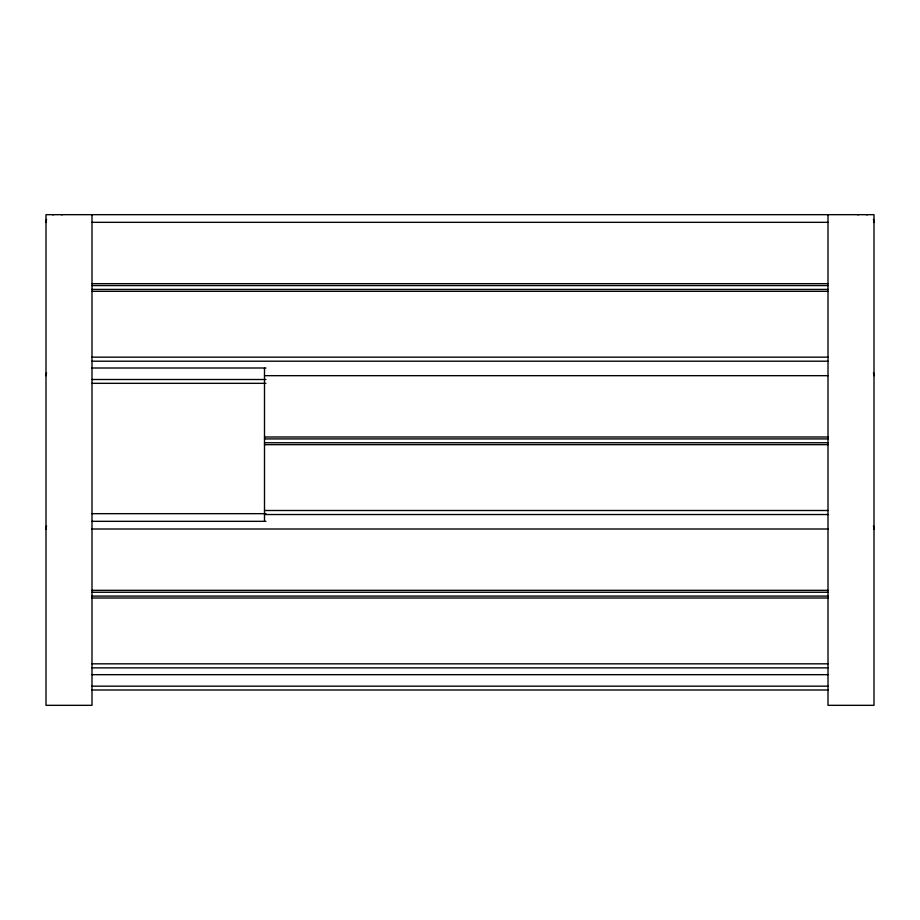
<?xml version="1.0" encoding="UTF-8"?>
<svg xmlns="http://www.w3.org/2000/svg" width="920" height="920" viewBox="0 0 920 920"><rect width="100%" height="100%" fill="white"/><g stroke="black" fill="none" stroke-linecap="round" stroke-linejoin="round"><path stroke-width="1.38" d="M92 222.329L828 222.329M92 283.67L828 283.67M92 285.579L828 285.579M92 289.42L828 289.42M92 291.329L828 291.329M92 357.167L828 357.167M92 361.203L828 361.203M92 368L265.938 368M264.5 375.671L828 375.671M92 379.5L265.938 379.5M92 383.329L265.938 383.329M264.5 437L828 437M264.5 438.921L828 438.921M264.5 442.75L828 442.75M264.5 444.671L828 444.671M264.5 510.496L828 510.496M92 513.67L265.938 513.67M264.5 514.533L828 514.533M92 521.329L265.938 521.329M92 529L828 529M92 590.33L828 590.33M92 592.25L828 592.25M92 596.08L828 596.08M92 598L828 598M92 663.826L828 663.826M92 667.874L828 667.874M92 674.67L828 674.67M92 686.17L828 686.17M92 690L828 690M828 214.67L828 705.329L874 705.329L874 214.67L46 214.67L46 705.329L92 705.329L92 214.67M264.5 368L264.5 521.329M46 375.671A7.67 7.67 0 0 1 46.586 372.738M46 529A7.67 7.67 0 0 1 46.586 526.067M61.329 214.67A7.67 7.67 0 0 1 62.33 214.728M46 222.329A7.67 7.67 0 0 1 46.586 219.397M52.67 214.728A7.67 7.67 0 0 1 53.67 214.67M873.413 372.738A7.67 7.67 0 0 1 874 375.671M873.413 526.067A7.67 7.67 0 0 1 874 529M857.67 214.728A7.67 7.67 0 0 1 858.67 214.67M866.329 214.67A7.67 7.67 0 0 1 867.33 214.728M873.413 219.397A7.67 7.67 0 0 1 874 222.329"/></g></svg>
